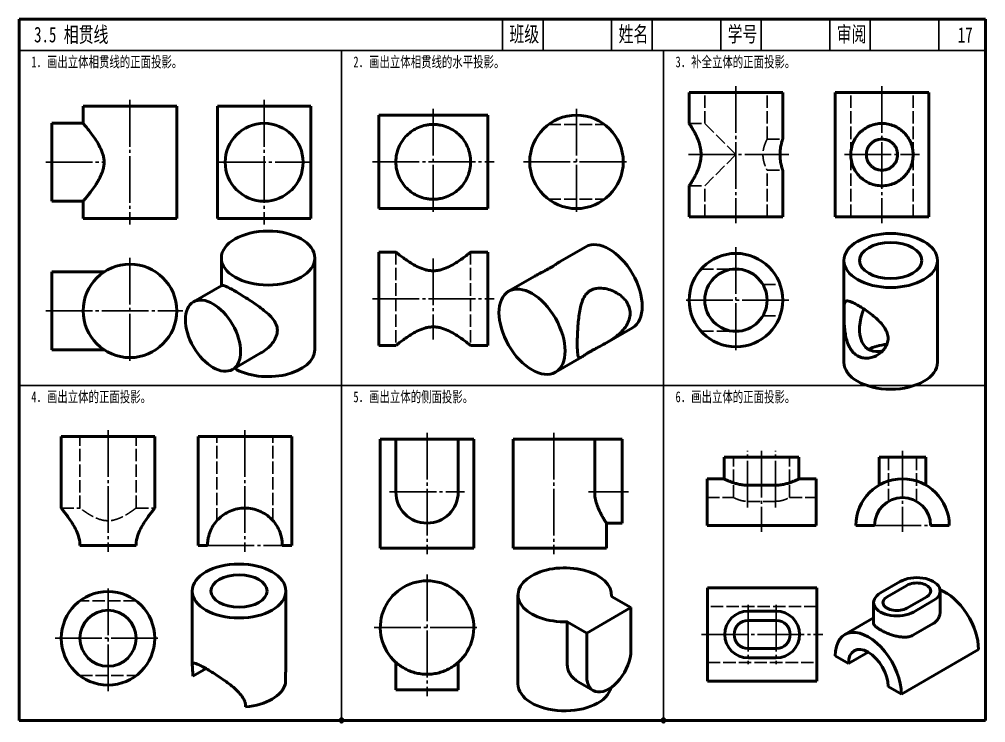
# Model space of a CAD drawing. Header units: millimetres. Extents: x 1821 to 3177, y 368 to 1466.
# Drawn here: x 2185.6 to 2495.6, y 927 to 1152.7 of the extents above; entities that cross this region are included whole.
import ezdxf

# ---------------------------------------------------------------- set-up
doc = ezdxf.new("R2010")
doc.units = ezdxf.units.MM
doc.header["$PDMODE"] = 33
doc.header["$PDSIZE"] = 1.5
doc.linetypes.add('myCENTER', pattern=[18, 15, -1, 1, -1])
doc.linetypes.add('myHIDDEN', pattern=[5, 4, -1])
for name, color, linetype, lineweight in [('中心线', 7, 'myCENTER', 25), ('标题文字', 7, 'Continuous', 25), ('答案中心线', 1, 'myCENTER', 25), ('答案粗实线', 1, 'Continuous', 50), ('答案虚线', 1, 'myHIDDEN', 25), ('粗实线', 7, 'Continuous', 50), ('细实线', 7, 'Continuous', 25), ('虚线', 7, 'myHIDDEN', 25)]:
    doc.layers.add(name, color=color, linetype=linetype, lineweight=lineweight)
doc.styles.add('标题汉字1-5号', font='', dxfattribs={"width": 0.7, "height": 5})
doc.styles.add('标题汉字2-3.5号', font='', dxfattribs={"width": 0.7, "height": 3.5})
doc.styles.get('标题汉字1-5号').set_extended_font_data('SimSun')
doc.styles.get('标题汉字2-3.5号').set_extended_font_data('SimSun')

msp = doc.modelspace()

# ---------------------------------------------------------------- linework, layer by layer
for p, q in [((2288.89, 927.75), (2288.89, 1142.75)), ((2392.22, 927.75), (2392.22, 1142.75)), ((2185.55, 1035.25), (2495.55, 1035.25))]:
    msp.add_line(p, q)
for p in [(2288.89, 927.75), (2392.22, 927.75)]:
    msp.add_point(p)
at = {"layer": '中心线'}
for p, q in [((2415.44, 1131.31), (2415.44, 1087.31)), ((2462.28, 1131.31), (2462.28, 1087.31)), ((2264.09, 1126.87), (2264.09, 1086.87)), ((2318.34, 1124), (2318.34, 1090)), ((2364.29, 1124), (2364.29, 1090)), ((2249.59, 1106.87), (2278.59, 1106.87)), ((2298.84, 1107), (2337.84, 1107)), ((2347.29, 1107), (2381.29, 1107)), ((2400.26, 1109.31), (2432.44, 1109.31)), ((2450.28, 1109.31), (2474.28, 1109.31)), ((2415.44, 1079.61), (2415.44, 1045.61)), ((2221.03, 1076.18), (2221.03, 1042.18)), ((2432.44, 1062.61), (2398.44, 1062.61)), ((2194.03, 1059.18), (2238.03, 1059.18)), ((2257.92, 1020.88), (2257.92, 981.88)), ((2316.35, 1020.04), (2316.35, 981.04)), ((2468.88, 1014.25), (2468.88, 988.25)), ((2304.35, 1001.04), (2328.35, 1001.04)), ((2459.88, 990.25), (2477.88, 990.25)), ((2245.92, 983.88), (2269.92, 983.88)), ((2316.35, 974.54), (2316.35, 935.54)), ((2214, 937.09), (2214, 971.09)), ((2419.36, 964.8), (2419.36, 945.8)), ((2428.36, 964.8), (2428.36, 945.8)), ((2299.35, 957.54), (2333.35, 957.54)), ((2404.36, 955.3), (2443.36, 955.3)), ((2197, 954.09), (2231, 954.09))]:
    msp.add_line(p, q, dxfattribs=at)
at = {"layer": '答案中心线'}
for p, q in [((2221.03, 1126.87), (2221.03, 1086.87)), ((2194.03, 1106.87), (2212.74, 1106.87)), ((2318.34, 1076.03), (2318.34, 1050.03)), ((2298.84, 1063.03), (2337.84, 1063.03)), ((2214, 1020.88), (2214, 981.88)), ((2357.03, 1020.04), (2357.03, 981.04)), ((2419.16, 996.04), (2419.16, 1014.25)), ((2423.66, 1014.25), (2423.66, 988.25)), ((2428.16, 996.04), (2428.16, 1014.25)), ((2368.12, 1001.04), (2380.94, 1001.04))]:
    msp.add_line(p, q, dxfattribs=at)
at = {"layer": '答案粗实线', "extrusion": (0, 1, -3.44505e-16)}
for p, q in [((2206.03, 1119.37), (2206.03, 1124.87)), ((2206.03, 1124.87), (2236.03, 1124.87)), ((2236.03, 1088.87), (2236.03, 1124.87)), ((2196.03, 1119.37), (2206.03, 1119.37)), ((2196.03, 1094.37), (2199.97, 1094.37)), ((2199.97, 1094.37), (2206.03, 1094.37)), ((2206.03, 1088.87), (2206.03, 1094.37))]:
    msp.add_line(p, q, dxfattribs=at)
at = {"layer": '答案粗实线'}
for p, q in [((2196.03, 1119.37), (2196.03, 1094.37)), ((2206.03, 1088.87), (2236.03, 1088.87)), ((2300.84, 1078.03), (2306.34, 1078.03)), ((2300.84, 1048.03), (2300.84, 1078.03)), ((2330.34, 1078.03), (2335.84, 1078.03)), ((2335.84, 1078.03), (2335.84, 1048.03)), ((2300.84, 1048.03), (2306.34, 1048.03)), ((2330.34, 1048.03), (2335.84, 1048.03)), ((2411.66, 1012.25), (2435.66, 1012.25))]:
    msp.add_line(p, q, dxfattribs=at)
at = {"layer": '答案粗实线', "extrusion": (0, 0.816497, 0.57735)}
for p, q in [((2358.87, 1074.89), (2367.28, 1079.75)), ((2250.36, 1067.19), (2250.36, 1076.12)), ((2280.36, 1046.72), (2280.36, 1076.12)), ((2450.09, 1042.68), (2450.09, 1075.34)), ((2480.09, 1042.68), (2480.09, 1075.34)), ((2342.53, 1065.46), (2350.93, 1070.31)), ((2241.43, 1062.04), (2250.54, 1067.3)), ((2373.87, 1048.91), (2382.28, 1053.77)), ((2253.93, 1040.39), (2263.04, 1045.65)), ((2357.53, 1039.48), (2365.93, 1044.33)), ((2461.78, 968.63), (2468.15, 972.31)), ((2463.9, 967.41), (2470.27, 971.08)), ((2241.04, 945.27), (2241.04, 969.26)), ((2271.04, 945.27), (2271.04, 969.26)), ((2345.52, 939.45), (2345.52, 968.03)), ((2375.49, 967.55), (2381.73, 963.95)), ((2375.52, 967.54), (2375.52, 968.03)), ((2476.63, 967.41), (2470.27, 963.73)), ((2480.95, 962.74), (2480.95, 969.24)), ((2459.59, 959.06), (2459.59, 965.57)), ((2478.75, 966.18), (2472.39, 962.51)), ((2367.59, 955.78), (2381.73, 963.95)), ((2381.73, 963.95), (2381.73, 950.07)), ((2361.35, 945.5), (2361.35, 959.38)), ((2361.35, 959.38), (2367.59, 955.78)), ((2450.39, 955.29), (2459.59, 960.6)), ((2472.39, 955.15), (2478.75, 958.83)), ((2367.59, 941.9), (2367.59, 955.78)), ((2457.89, 949.65), (2451.53, 945.97)), ((2493.25, 950.46), (2468.5, 936.18)), ((2451.53, 945.97), (2447.29, 948.42)), ((2245.44, 944.36), (2241.19, 941.91)), ((2364.87, 940.09), (2369.66, 937.33)), ((2468.5, 936.18), (2464.26, 938.63))]:
    msp.add_line(p, q, dxfattribs=at)
at = {"layer": '答案粗实线', "extrusion": (0, 1, -2.22045e-16)}
for p, q in [((2199, 995.88), (2199, 1018.88)), ((2199, 1018.88), (2229, 1018.88)), ((2229, 995.88), (2229, 1018.88)), ((2411.66, 1005.25), (2411.66, 1012.25)), ((2435.66, 1005.25), (2435.66, 1012.25)), ((2406.16, 1005.25), (2411.66, 1005.25)), ((2406.16, 990.25), (2406.16, 1005.25)), ((2435.66, 1005.25), (2441.16, 1005.25)), ((2441.16, 1005.25), (2441.16, 990.25)), ((2419.16, 1003.24), (2428.16, 1003.24)), ((2441.16, 990.25), (2406.16, 990.25)), ((2223, 983.88), (2205, 983.88))]:
    msp.add_line(p, q, dxfattribs=at)
at = {"layer": '答案粗实线', "extrusion": (2.22045e-16, 1, 2.22045e-16)}
for p, q in [((2343.94, 983.04), (2343.94, 1018.04)), ((2343.94, 1018.04), (2370.12, 1018.04)), ((2370.12, 1001.04), (2370.12, 1018.04)), ((2370.12, 1018.04), (2378.94, 1018.04)), ((2378.94, 1001.04), (2378.94, 1018.04)), ((2378.94, 991.04), (2378.94, 1001.04)), ((2373.94, 991.04), (2378.94, 991.04)), ((2373.94, 983.04), (2373.94, 991.04)), ((2373.94, 983.04), (2343.94, 983.04))]:
    msp.add_line(p, q, dxfattribs=at)
at = {"layer": '答案粗实线'}
for centre, major_axis in [((2265.36, 1076.12), (15, 0)), ((2465.09, 1075.34), (15, 0)), ((2465.09, 1075.34), (10, 0)), ((2350.03, 1052.47), (7.5, -12.99)), ((2247.68, 1051.21), (6.25, -10.83)), ((2256.04, 969.26), (15, 0)), ((2256.04, 969.26), (9, 0))]:
    msp.add_ellipse(centre, major_axis=major_axis, ratio=0.57735, dxfattribs=at)
for centre, major_axis, start_param, end_param in [((2374.78, 1066.76), (-7.5, 12.99), 3.141593, 6.283185), ((2465.09, 1059.01), (7.07, 12.25), 1.829308, 3.668479), ((2465.09, 1042.68), (10, 0), 1.6936, 2.356194), ((2265.36, 1046.72), (15, 0), 3.9055, 6.283185), ((2465.09, 1042.68), (15, 0), 3.141593, 6.283185), ((2360.52, 968.03), (15, 0), 6.227515, 11.051245), ((2473.45, 969.24), (7.5, 0), 5.497787, 8.63938), ((2473.45, 969.24), (4.5, 0), 5.497787, 8.63938), ((2467.09, 965.57), (7.5, 0), 2.356194, 5.497787), ((2467.09, 965.57), (4.5, 0), 2.356194, 5.497787), ((2482.64, 956.59), (-7.5, 12.99), 3.926991, 5.661509), ((2457.89, 942.3), (7.5, -12.99), 0.785398, 3.926991), ((2374.66, 945.99), (5, 8.66), 2.356194, 5.497787), ((2457.89, 942.3), (-4.5, 7.79), 3.926991, 7.068583), ((2256.04, 940.68), (15, 0), 4.854286, 6.141288), ((2360.52, 939.45), (15, 0), 3.141593, 6.147026)]:
    msp.add_ellipse(centre, major_axis=major_axis, ratio=0.57735, start_param=start_param, end_param=end_param, dxfattribs=at)
for points, knots in [([(2212.22, 1103.87), (2212.27, 1104.02), (2212.32, 1104.17), (2212.48, 1104.74), (2212.58, 1105.16), (2212.71, 1106), (2212.74, 1106.43), (2212.74, 1107.3), (2212.71, 1107.73), (2212.58, 1108.58), (2212.48, 1109), (2212.12, 1110.22), (2211.79, 1111.01), (2211.02, 1112.52), (2210.6, 1113.23), (2209.74, 1114.55), (2209.31, 1115.16), (2208.53, 1116.23), (2208.15, 1116.73), (2207.45, 1117.63), (2207.13, 1118.03), (2206.6, 1118.69), (2206.39, 1118.94), (2206.1, 1119.28), (2206.03, 1119.37), (2206.03, 1119.37)], [37.708015, 37.708015, 37.708015, 37.708015, 38.201185, 38.201185, 39.502768, 39.502768, 40.804351, 40.804351, 42.105934, 42.105934, 43.407517, 43.407517, 46.010683, 46.010683, 48.61385, 48.61385, 51.217016, 51.217016, 53.714393, 53.714393, 56.211771, 56.211771, 58.709149, 58.709149, 61.206526, 61.206526, 61.206526, 61.206526]), ([(2400.44, 1119.31), (2400.44, 1119.31), (2400.49, 1119.24), (2400.66, 1118.98), (2400.79, 1118.78), (2401.12, 1118.26), (2401.32, 1117.95), (2401.75, 1117.22), (2401.98, 1116.81), (2402.45, 1115.95), (2402.69, 1115.46), (2403.17, 1114.39), (2403.41, 1113.81), (2403.81, 1112.59), (2403.97, 1111.94), (2404.2, 1110.63), (2404.26, 1109.97), (2404.26, 1108.65), (2404.2, 1107.98), (2403.97, 1106.67), (2403.81, 1106.03), (2403.41, 1104.81), (2403.17, 1104.23), (2402.69, 1103.16), (2402.45, 1102.67), (2401.98, 1101.81), (2401.75, 1101.4), (2401.32, 1100.67), (2401.12, 1100.35), (2400.79, 1099.84), (2400.66, 1099.64), (2400.49, 1099.37), (2400.44, 1099.31), (2400.44, 1099.31)], [15.694287, 15.694287, 15.694287, 15.694287, 17.645222, 17.645222, 19.596157, 19.596157, 21.547092, 21.547092, 23.498027, 23.498027, 25.470664, 25.470664, 27.443301, 27.443301, 29.415938, 29.415938, 31.388574, 31.388574, 33.361211, 33.361211, 35.333848, 35.333848, 37.306485, 37.306485, 39.279121, 39.279121, 41.230056, 41.230056, 43.180991, 43.180991, 45.131926, 45.131926, 47.082861, 47.082861, 47.082861, 47.082861]), ([(2430.44, 1104.31), (2430.44, 1104.31), (2430.43, 1104.34), (2430.39, 1104.47), (2430.36, 1104.56), (2430.28, 1104.82), (2430.23, 1104.98), (2430.13, 1105.35), (2430.07, 1105.55), (2429.97, 1105.99), (2429.91, 1106.24), (2429.8, 1106.79), (2429.76, 1107.08), (2429.67, 1107.7), (2429.64, 1108.02), (2429.6, 1108.67), (2429.58, 1108.99), (2429.58, 1109.63), (2429.6, 1109.95), (2429.64, 1110.6), (2429.67, 1110.92), (2429.76, 1111.54), (2429.8, 1111.83), (2429.91, 1112.37), (2429.97, 1112.62), (2430.07, 1113.07), (2430.13, 1113.27), (2430.23, 1113.64), (2430.28, 1113.8), (2430.36, 1114.05), (2430.39, 1114.15), (2430.43, 1114.28), (2430.44, 1114.31), (2430.44, 1114.31)], [7.597001, 7.597001, 7.597001, 7.597001, 8.546406, 8.546406, 9.495811, 9.495811, 10.445216, 10.445216, 11.394621, 11.394621, 12.344467, 12.344467, 13.294312, 13.294312, 14.244157, 14.244157, 15.194003, 15.194003, 16.143848, 16.143848, 17.093694, 17.093694, 18.043539, 18.043539, 18.993385, 18.993385, 19.94279, 19.94279, 20.892195, 20.892195, 21.841599, 21.841599, 22.791004, 22.791004, 22.791004, 22.791004]), ([(2210.8, 1100.87), (2211.01, 1101.22), (2211.21, 1101.59), (2211.71, 1102.58), (2211.99, 1103.21), (2212.22, 1103.87)], [34.287078, 34.287078, 34.287078, 34.287078, 35.598018, 35.598018, 37.708015, 37.708015, 37.708015, 37.708015]), ([(2206.03, 1094.37), (2206.03, 1094.37), (2206.1, 1094.45), (2206.39, 1094.79), (2206.6, 1095.05), (2207.13, 1095.7), (2207.45, 1096.1), (2208.15, 1097), (2208.53, 1097.51), (2209.31, 1098.57), (2209.74, 1099.18), (2210.38, 1100.17), (2210.59, 1100.51), (2210.8, 1100.87)], [20.402175, 20.402175, 20.402175, 20.402175, 22.899553, 22.899553, 25.396931, 25.396931, 27.894308, 27.894308, 30.391686, 30.391686, 32.994852, 32.994852, 34.287078, 34.287078, 34.287078, 34.287078]), ([(2330.34, 1078.03), (2330.34, 1078.03), (2330.26, 1077.97), (2329.93, 1077.71), (2329.69, 1077.52), (2329.06, 1077.03), (2328.68, 1076.74), (2327.81, 1076.1), (2327.33, 1075.75), (2326.3, 1075.04), (2325.72, 1074.66), (2324.44, 1073.9), (2323.76, 1073.52), (2322.31, 1072.85), (2321.55, 1072.56), (2320.36, 1072.25), (2319.96, 1072.17), (2319.16, 1072.06), (2318.75, 1072.03), (2317.93, 1072.03), (2317.52, 1072.06), (2316.71, 1072.17), (2316.31, 1072.25), (2315.13, 1072.56), (2314.36, 1072.85), (2312.92, 1073.52), (2312.23, 1073.9), (2310.96, 1074.66), (2310.37, 1075.04), (2309.35, 1075.75), (2308.86, 1076.1), (2307.99, 1076.74), (2307.61, 1077.03), (2306.98, 1077.52), (2306.74, 1077.71), (2306.42, 1077.97), (2306.34, 1078.03), (2306.34, 1078.03)], [19.380895, 19.380895, 19.380895, 19.380895, 21.765238, 21.765238, 24.149581, 24.149581, 26.533924, 26.533924, 28.918266, 28.918266, 31.379147, 31.379147, 33.840028, 33.840028, 36.300909, 36.300909, 37.531349, 37.531349, 38.761789, 38.761789, 39.99223, 39.99223, 41.22267, 41.22267, 43.683551, 43.683551, 46.144431, 46.144431, 48.605312, 48.605312, 50.989655, 50.989655, 53.373998, 53.373998, 55.758341, 55.758341, 58.142684, 58.142684, 58.142684, 58.142684]), ([(2358.87, 1074.89), (2358.77, 1074.84), (2358.66, 1074.77), (2358.27, 1074.51), (2357.94, 1074.27), (2357.32, 1073.87), (2357.09, 1073.72), (2356.6, 1073.41), (2356.33, 1073.25), (2355.75, 1072.92), (2355.44, 1072.74), (2354.79, 1072.39), (2354.45, 1072.21), (2353.4, 1071.65), (2352.65, 1071.27), (2351.58, 1070.68), (2351.26, 1070.5), (2350.93, 1070.31)], [32.776588, 32.776588, 32.776588, 32.776588, 33.840028, 33.840028, 36.300909, 36.300909, 37.531349, 37.531349, 38.761789, 38.761789, 39.99223, 39.99223, 41.22267, 41.22267, 43.683551, 43.683551, 44.746991, 44.746991, 44.746991, 44.746991]), ([(2263.04, 1045.65), (2263.7, 1046.03), (2264.37, 1046.5), (2265.61, 1047.56), (2266.18, 1048.15), (2267.18, 1049.43), (2267.59, 1050.11), (2268.02, 1051.16), (2268.14, 1051.51), (2268.29, 1052.22), (2268.33, 1052.58), (2268.33, 1053.28), (2268.29, 1053.63), (2268.14, 1054.3), (2268.02, 1054.63), (2267.59, 1055.59), (2267.18, 1056.2), (2266.18, 1057.38), (2265.61, 1057.95), (2264.37, 1059.04), (2263.7, 1059.57), (2262.4, 1060.56), (2261.71, 1061.06), (2260.28, 1062.05), (2259.54, 1062.54), (2258.08, 1063.48), (2257.36, 1063.94), (2255.99, 1064.78), (2255.34, 1065.16), (2254.16, 1065.84), (2253.61, 1066.15), (2252.64, 1066.66), (2252.21, 1066.87), (2251.51, 1067.18), (2251.22, 1067.28), (2250.79, 1067.36), (2250.64, 1067.35), (2250.54, 1067.3)], [30.391686, 30.391686, 30.391686, 30.391686, 32.994852, 32.994852, 35.598018, 35.598018, 38.201185, 38.201185, 39.502768, 39.502768, 40.804351, 40.804351, 42.105934, 42.105934, 43.407517, 43.407517, 46.010683, 46.010683, 48.61385, 48.61385, 51.217016, 51.217016, 53.714393, 53.714393, 56.211771, 56.211771, 58.709149, 58.709149, 61.206526, 61.206526, 63.703904, 63.703904, 66.201282, 66.201282, 68.698659, 68.698659, 71.196037, 71.196037, 71.196037, 71.196037]), ([(2368.77, 1046.14), (2368.48, 1045.97), (2368.21, 1045.81), (2367.71, 1045.5), (2367.49, 1045.36), (2366.87, 1044.95), (2366.54, 1044.71), (2365.99, 1044.35), (2365.77, 1044.23), (2365.41, 1044.1), (2365.26, 1044.1), (2365.04, 1044.23), (2364.94, 1044.36), (2364.78, 1044.78), (2364.72, 1045.08), (2364.62, 1045.82), (2364.58, 1046.28), (2364.54, 1047.34), (2364.52, 1047.94), (2364.52, 1049.24), (2364.54, 1049.96), (2364.58, 1051.49), (2364.62, 1052.3), (2364.72, 1053.96), (2364.78, 1054.8), (2364.94, 1056.46), (2365.04, 1057.27), (2365.26, 1058.81), (2365.41, 1059.61), (2365.77, 1061.14), (2365.99, 1061.88), (2366.54, 1063.25), (2366.87, 1063.88), (2367.49, 1064.68), (2367.71, 1064.93), (2368.21, 1065.37), (2368.48, 1065.57), (2369.06, 1065.9), (2369.37, 1066.04), (2370.01, 1066.26), (2370.35, 1066.34), (2371.41, 1066.5), (2372.15, 1066.49), (2373.65, 1066.31), (2374.4, 1066.13), (2375.84, 1065.63), (2376.53, 1065.31), (2377.75, 1064.61), (2378.34, 1064.19), (2379.41, 1063.25), (2379.89, 1062.72), (2380.67, 1061.57), (2380.98, 1060.96), (2381.39, 1059.69), (2381.49, 1059.04), (2381.49, 1057.74), (2381.39, 1057.07), (2380.98, 1055.75), (2380.67, 1055.09), (2379.89, 1053.83), (2379.41, 1053.23), (2378.34, 1052.1), (2377.75, 1051.58), (2376.53, 1050.6), (2375.84, 1050.12), (2374.4, 1049.21), (2373.65, 1048.78), (2372.15, 1047.96), (2371.41, 1047.57), (2370.35, 1047.01), (2370.01, 1046.83), (2369.37, 1046.48), (2369.06, 1046.31), (2368.77, 1046.14)], [0, 0, 0, 0, 1.23044, 1.23044, 2.460881, 2.460881, 4.921761, 4.921761, 7.382642, 7.382642, 9.843523, 9.843523, 12.227866, 12.227866, 14.612209, 14.612209, 16.996552, 16.996552, 19.380895, 19.380895, 21.765238, 21.765238, 24.149581, 24.149581, 26.533924, 26.533924, 28.918266, 28.918266, 31.379147, 31.379147, 33.840028, 33.840028, 36.300909, 36.300909, 37.531349, 37.531349, 38.761789, 38.761789, 39.99223, 39.99223, 41.22267, 41.22267, 43.683551, 43.683551, 46.144431, 46.144431, 48.605312, 48.605312, 50.989655, 50.989655, 53.373998, 53.373998, 55.758341, 55.758341, 58.142684, 58.142684, 60.527027, 60.527027, 62.91137, 62.91137, 65.295713, 65.295713, 67.680056, 67.680056, 70.140936, 70.140936, 72.601817, 72.601817, 75.062698, 75.062698, 76.293138, 76.293138, 77.523578, 77.523578, 77.523578, 77.523578]), ([(2450.11, 1058.52), (2450.11, 1059.06), (2450.11, 1059.55), (2450.14, 1060.42), (2450.16, 1060.8), (2450.24, 1061.42), (2450.3, 1061.67), (2450.47, 1062.05), (2450.59, 1062.18), (2450.87, 1062.35), (2451.05, 1062.39), (2451.5, 1062.37), (2451.78, 1062.31), (2452.41, 1062.09), (2452.77, 1061.94), (2453.58, 1061.55), (2454.02, 1061.31), (2454.94, 1060.78), (2455.44, 1060.47), (2456.49, 1059.79), (2457.04, 1059.42), (2458.14, 1058.63), (2458.69, 1058.22), (2459.76, 1057.36), (2460.27, 1056.92), (2461.2, 1056.05), (2461.67, 1055.59), (2462.52, 1054.61), (2462.91, 1054.11), (2463.56, 1053.06), (2463.81, 1052.53), (2464.16, 1051.44), (2464.25, 1050.9), (2464.25, 1049.82), (2464.16, 1049.28), (2463.81, 1048.22), (2463.56, 1047.71), (2462.91, 1046.76), (2462.52, 1046.32), (2461.67, 1045.55), (2461.2, 1045.22), (2460.27, 1044.68), (2459.76, 1044.45), (2458.69, 1044.11), (2458.14, 1044.01), (2457.04, 1043.95), (2456.49, 1044), (2455.44, 1044.25), (2454.94, 1044.45), (2454.02, 1044.98), (2453.58, 1045.32), (2452.77, 1046.15), (2452.41, 1046.63), (2451.78, 1047.68), (2451.5, 1048.26), (2451.05, 1049.47), (2450.87, 1050.1), (2450.59, 1051.35), (2450.47, 1052.01), (2450.3, 1053.38), (2450.24, 1054.08), (2450.16, 1055.45), (2450.14, 1056.12), (2450.11, 1057.39), (2450.11, 1057.99), (2450.11, 1058.52)], [0, 0, 0, 0, 1.972637, 1.972637, 3.945274, 3.945274, 5.91791, 5.91791, 7.890547, 7.890547, 9.841482, 9.841482, 11.792417, 11.792417, 13.743352, 13.743352, 15.694287, 15.694287, 17.645222, 17.645222, 19.596157, 19.596157, 21.547092, 21.547092, 23.498027, 23.498027, 25.470664, 25.470664, 27.443301, 27.443301, 29.415938, 29.415938, 31.388574, 31.388574, 33.361211, 33.361211, 35.333848, 35.333848, 37.306485, 37.306485, 39.279121, 39.279121, 41.230056, 41.230056, 43.180991, 43.180991, 45.131926, 45.131926, 47.082861, 47.082861, 49.033796, 49.033796, 50.984731, 50.984731, 52.935666, 52.935666, 54.886602, 54.886602, 56.859238, 56.859238, 58.831875, 58.831875, 60.804512, 60.804512, 62.777149, 62.777149, 62.777149, 62.777149]), ([(2306.34, 1048.03), (2306.34, 1048.03), (2306.42, 1048.1), (2306.74, 1048.36), (2306.98, 1048.55), (2307.61, 1049.03), (2307.99, 1049.33), (2308.86, 1049.97), (2309.35, 1050.32), (2310.37, 1051.02), (2310.96, 1051.41), (2312.23, 1052.17), (2312.92, 1052.55), (2314.36, 1053.22), (2315.13, 1053.51), (2316.31, 1053.82), (2316.71, 1053.9), (2317.52, 1054.01), (2317.93, 1054.03), (2318.75, 1054.03), (2319.16, 1054.01), (2319.96, 1053.9), (2320.36, 1053.82), (2321.55, 1053.51), (2322.31, 1053.22), (2323.76, 1052.55), (2324.44, 1052.17), (2325.72, 1051.41), (2326.3, 1051.02), (2327.33, 1050.32), (2327.81, 1049.97), (2328.68, 1049.33), (2329.06, 1049.03), (2329.69, 1048.55), (2329.93, 1048.36), (2330.26, 1048.1), (2330.34, 1048.03), (2330.34, 1048.03)], [19.380895, 19.380895, 19.380895, 19.380895, 21.765238, 21.765238, 24.149581, 24.149581, 26.533924, 26.533924, 28.918266, 28.918266, 31.379147, 31.379147, 33.840028, 33.840028, 36.300909, 36.300909, 37.531349, 37.531349, 38.761789, 38.761789, 39.99223, 39.99223, 41.22267, 41.22267, 43.683551, 43.683551, 46.144431, 46.144431, 48.605312, 48.605312, 50.989655, 50.989655, 53.373998, 53.373998, 55.758341, 55.758341, 58.142684, 58.142684, 58.142684, 58.142684]), ([(2411.66, 1005.25), (2411.66, 1005.25), (2411.7, 1005.22), (2411.9, 1005.13), (2412.05, 1005.06), (2412.43, 1004.87), (2412.67, 1004.77), (2413.22, 1004.53), (2413.53, 1004.4), (2414.18, 1004.15), (2414.55, 1004.02), (2415.36, 1003.77), (2415.8, 1003.66), (2416.72, 1003.46), (2417.21, 1003.37), (2418.18, 1003.26), (2418.68, 1003.24), (2419.16, 1003.24)], [-11.531717, -11.531717, -11.531717, -11.531717, -10.092219, -10.092219, -8.652722, -8.652722, -7.213225, -7.213225, -5.773728, -5.773728, -4.330296, -4.330296, -2.886864, -2.886864, -1.443432, -1.443432, 0, 0, 0, 0]), ([(2428.16, 1003.24), (2428.64, 1003.24), (2429.13, 1003.26), (2430.11, 1003.37), (2430.59, 1003.46), (2431.51, 1003.66), (2431.95, 1003.77), (2432.76, 1004.02), (2433.13, 1004.15), (2433.79, 1004.4), (2434.1, 1004.53), (2434.65, 1004.77), (2434.88, 1004.87), (2435.27, 1005.06), (2435.42, 1005.13), (2435.61, 1005.22), (2435.66, 1005.25), (2435.66, 1005.25)], [0, 0, 0, 0, 1.443432, 1.443432, 2.886864, 2.886864, 4.330296, 4.330296, 5.773728, 5.773728, 7.213225, 7.213225, 8.652722, 8.652722, 10.092219, 10.092219, 11.531717, 11.531717, 11.531717, 11.531717]), ([(2373.94, 991.04), (2373.94, 991.04), (2373.9, 991.11), (2373.72, 991.37), (2373.59, 991.57), (2373.26, 992.09), (2373.06, 992.41), (2372.63, 993.13), (2372.4, 993.54), (2371.94, 994.41), (2371.69, 994.9), (2371.21, 995.97), (2370.98, 996.55), (2370.58, 997.77), (2370.41, 998.41), (2370.18, 999.72), (2370.12, 1000.39), (2370.12, 1001.04)], [15.694287, 15.694287, 15.694287, 15.694287, 17.645222, 17.645222, 19.596157, 19.596157, 21.547092, 21.547092, 23.498027, 23.498027, 25.470664, 25.470664, 27.443301, 27.443301, 29.415938, 29.415938, 31.388574, 31.388574, 31.388574, 31.388574]), ([(2199, 995.88), (2199, 995.88), (2199.06, 995.8), (2199.32, 995.48), (2199.51, 995.23), (2200, 994.61), (2200.29, 994.22), (2200.93, 993.36), (2201.28, 992.87), (2201.99, 991.84), (2202.37, 991.26), (2203.13, 989.99), (2203.51, 989.3), (2204.18, 987.85), (2204.47, 987.09), (2204.78, 985.91), (2204.86, 985.51), (2204.97, 984.7), (2205, 984.29), (2205, 983.88)], [19.380895, 19.380895, 19.380895, 19.380895, 21.765238, 21.765238, 24.149581, 24.149581, 26.533924, 26.533924, 28.918266, 28.918266, 31.379147, 31.379147, 33.840028, 33.840028, 36.300909, 36.300909, 37.531349, 37.531349, 38.761789, 38.761789, 38.761789, 38.761789]), ([(2223, 983.88), (2223, 984.29), (2223.03, 984.7), (2223.13, 985.51), (2223.22, 985.91), (2223.52, 987.09), (2223.81, 987.85), (2224.48, 989.3), (2224.86, 989.99), (2225.62, 991.26), (2226.01, 991.84), (2226.71, 992.87), (2227.06, 993.36), (2227.7, 994.22), (2228, 994.61), (2228.48, 995.23), (2228.68, 995.48), (2228.93, 995.8), (2229, 995.88), (2229, 995.88)], [-38.761789, -38.761789, -38.761789, -38.761789, -37.531349, -37.531349, -36.300909, -36.300909, -33.840028, -33.840028, -31.379147, -31.379147, -28.918266, -28.918266, -26.533924, -26.533924, -24.149581, -24.149581, -21.765238, -21.765238, -19.380895, -19.380895, -19.380895, -19.380895]), ([(2478.75, 958.83), (2479.09, 959.02), (2479.41, 959.27), (2479.96, 959.83), (2480.2, 960.16), (2480.58, 960.85), (2480.72, 961.23), (2480.91, 961.98), (2480.95, 962.37), (2480.95, 962.74)], [0, 0, 0, 0, 1.443432, 1.443432, 2.886864, 2.886864, 4.330296, 4.330296, 5.773728, 5.773728, 5.773728, 5.773728]), ([(2459.59, 959.06), (2459.59, 958.9), (2459.63, 958.72), (2459.82, 958.36), (2459.96, 958.17), (2460.34, 957.79), (2460.58, 957.59), (2461.13, 957.19), (2461.44, 956.99), (2462.12, 956.6), (2462.51, 956.39), (2463.33, 956), (2463.78, 955.8), (2464.7, 955.43), (2465.18, 955.26), (2466.14, 954.96), (2466.62, 954.83), (2467.55, 954.63), (2468.03, 954.55), (2468.99, 954.45), (2469.47, 954.44), (2470.39, 954.49), (2470.84, 954.56), (2471.67, 954.79), (2472.05, 954.95), (2472.39, 955.15)], [-17.289705, -17.289705, -17.289705, -17.289705, -15.850208, -15.850208, -14.410711, -14.410711, -12.971214, -12.971214, -11.531717, -11.531717, -10.092219, -10.092219, -8.652722, -8.652722, -7.213225, -7.213225, -5.773728, -5.773728, -4.330296, -4.330296, -2.886864, -2.886864, -1.443432, -1.443432, 0, 0, 0, 0]), ([(2241.19, 941.91), (2241.19, 942.24), (2241.19, 942.56), (2241.17, 943.14), (2241.16, 943.41), (2241.11, 944.15), (2241.08, 944.55), (2241.04, 945.21), (2241.04, 945.46), (2241.11, 945.84), (2241.18, 945.96), (2241.41, 946.09), (2241.57, 946.11), (2242.01, 946.04), (2242.3, 945.95), (2242.99, 945.66), (2243.41, 945.46), (2244.35, 944.97), (2244.87, 944.68), (2245.44, 944.36)], [0, 0, 0, 0, 1.23044, 1.23044, 2.460881, 2.460881, 4.921761, 4.921761, 7.382642, 7.382642, 9.843523, 9.843523, 12.227866, 12.227866, 14.612209, 14.612209, 16.996552, 16.996552, 19.380895, 19.380895, 19.380895, 19.380895]), ([(2364.87, 940.09), (2364.4, 940.36), (2363.93, 940.7), (2363.08, 941.47), (2362.69, 941.91), (2362.05, 942.86), (2361.79, 943.37), (2361.44, 944.42), (2361.35, 944.97), (2361.35, 945.5)], [23.498027, 23.498027, 23.498027, 23.498027, 25.470664, 25.470664, 27.443301, 27.443301, 29.415938, 29.415938, 31.388574, 31.388574, 31.388574, 31.388574]), ([(2245.44, 944.36), (2246, 944.03), (2246.62, 943.66), (2247.92, 942.86), (2248.61, 942.42), (2249.99, 941.5), (2250.69, 941.03), (2252.04, 940.06), (2252.69, 939.58), (2253.92, 938.61), (2254.54, 938.09), (2255.69, 937.01), (2256.22, 936.45), (2257.13, 935.29), (2257.5, 934.68), (2257.89, 933.74), (2257.99, 933.43), (2258.13, 932.78), (2258.16, 932.45), (2258.16, 932.11)], [19.380895, 19.380895, 19.380895, 19.380895, 21.765238, 21.765238, 24.149581, 24.149581, 26.533924, 26.533924, 28.918266, 28.918266, 31.379147, 31.379147, 33.840028, 33.840028, 36.300909, 36.300909, 37.531349, 37.531349, 38.761789, 38.761789, 38.761789, 38.761789]), ([(2270.89, 939.46), (2270.89, 939.79), (2270.9, 940.15), (2270.92, 940.89), (2270.93, 941.27), (2270.97, 942.46), (2271.01, 943.3), (2271.04, 944.52), (2271.04, 944.89), (2271.04, 945.27)], [-38.761789, -38.761789, -38.761789, -38.761789, -37.531349, -37.531349, -36.300909, -36.300909, -33.840028, -33.840028, -32.776588, -32.776588, -32.776588, -32.776588])]:
    msp.add_open_spline(points, degree=3, knots=knots, dxfattribs=at)
at = {"layer": '答案虚线', "extrusion": (0, 1, -3.44505e-16)}
for p, q in [((2415.44, 1109.31), (2405.44, 1119.31)), ((2405.44, 1099.31), (2415.44, 1109.31))]:
    msp.add_line(p, q, dxfattribs=at)
at = {"layer": '答案虚线', "extrusion": (0, 1, -2.22045e-16)}
for p, q in [((2205, 995.88), (2205, 1018.88)), ((2223, 995.88), (2223, 1018.88)), ((2414.66, 999.25), (2414.66, 1012.25)), ((2432.66, 999.25), (2432.66, 1012.25)), ((2406.16, 999.25), (2414.66, 999.25)), ((2432.66, 999.25), (2441.16, 999.25)), ((2199, 995.88), (2205, 995.88)), ((2223, 995.88), (2229, 995.88)), ((2419.16, 998.04), (2428.16, 998.04))]:
    msp.add_line(p, q, dxfattribs=at)
at = {"layer": '答案虚线'}
for points, knots in [([(2425.44, 1114.31), (2425.44, 1114.31), (2425.43, 1114.28), (2425.36, 1114.15), (2425.31, 1114.05), (2425.19, 1113.79), (2425.12, 1113.63), (2424.96, 1113.27), (2424.88, 1113.06), (2424.71, 1112.63), (2424.63, 1112.38), (2424.46, 1111.84), (2424.38, 1111.55), (2424.25, 1110.93), (2424.19, 1110.61), (2424.12, 1109.96), (2424.1, 1109.63), (2424.1, 1108.99), (2424.12, 1108.66), (2424.19, 1108.01), (2424.25, 1107.69), (2424.38, 1107.07), (2424.46, 1106.78), (2424.63, 1106.24), (2424.71, 1105.99), (2424.88, 1105.56), (2424.96, 1105.35), (2425.12, 1104.98), (2425.19, 1104.83), (2425.31, 1104.57), (2425.36, 1104.47), (2425.43, 1104.34), (2425.44, 1104.31), (2425.44, 1104.31)], [7.687811, 7.687811, 7.687811, 7.687811, 8.647476, 8.647476, 9.607141, 9.607141, 10.566805, 10.566805, 11.52647, 11.52647, 12.488758, 12.488758, 13.451046, 13.451046, 14.413334, 14.413334, 15.375622, 15.375622, 16.33791, 16.33791, 17.300198, 17.300198, 18.262486, 18.262486, 19.224774, 19.224774, 20.184439, 20.184439, 21.144104, 21.144104, 22.103768, 22.103768, 23.063433, 23.063433, 23.063433, 23.063433]), ([(2414.66, 999.25), (2414.66, 999.25), (2414.69, 999.23), (2414.8, 999.18), (2414.89, 999.13), (2415.12, 999.02), (2415.27, 998.96), (2415.59, 998.82), (2415.78, 998.74), (2416.17, 998.59), (2416.4, 998.51), (2416.88, 998.36), (2417.15, 998.29), (2417.7, 998.17), (2417.99, 998.12), (2418.57, 998.06), (2418.87, 998.04), (2419.16, 998.04)], [-6.91903, -6.91903, -6.91903, -6.91903, -6.055332, -6.055332, -5.191633, -5.191633, -4.327935, -4.327935, -3.464237, -3.464237, -2.598178, -2.598178, -1.732118, -1.732118, -0.866059, -0.866059, 0, 0, 0, 0]), ([(2428.16, 998.04), (2428.45, 998.04), (2428.74, 998.06), (2429.33, 998.12), (2429.62, 998.17), (2430.17, 998.29), (2430.43, 998.36), (2430.92, 998.51), (2431.14, 998.59), (2431.54, 998.74), (2431.72, 998.82), (2432.05, 998.96), (2432.19, 999.02), (2432.43, 999.13), (2432.51, 999.18), (2432.63, 999.23), (2432.66, 999.25), (2432.66, 999.25)], [0, 0, 0, 0, 0.866059, 0.866059, 1.732118, 1.732118, 2.598178, 2.598178, 3.464237, 3.464237, 4.327935, 4.327935, 5.191633, 5.191633, 6.055332, 6.055332, 6.91903, 6.91903, 6.91903, 6.91903]), ([(2214, 991.82), (2213.7, 991.82), (2213.39, 991.84), (2212.79, 991.9), (2212.49, 991.95), (2211.61, 992.15), (2211.03, 992.34), (2209.94, 992.78), (2209.42, 993.03), (2208.46, 993.55), (2208.02, 993.81), (2207.25, 994.29), (2206.89, 994.54), (2206.23, 994.98), (2205.95, 995.19), (2205.48, 995.52), (2205.3, 995.66), (2205.06, 995.84), (2205, 995.88), (2205, 995.88)], [0, 0, 0, 0, 0.90651, 0.90651, 1.813021, 1.813021, 3.626042, 3.626042, 5.439063, 5.439063, 7.252084, 7.252084, 9.026971, 9.026971, 10.801859, 10.801859, 12.576747, 12.576747, 14.351634, 14.351634, 14.351634, 14.351634]), ([(2223, 995.88), (2223, 995.88), (2222.94, 995.84), (2222.7, 995.66), (2222.52, 995.52), (2222.05, 995.19), (2221.76, 994.98), (2221.11, 994.54), (2220.74, 994.29), (2219.97, 993.81), (2219.53, 993.55), (2218.57, 993.03), (2218.06, 992.78), (2216.96, 992.34), (2216.39, 992.15), (2215.5, 991.95), (2215.2, 991.9), (2214.6, 991.84), (2214.3, 991.82), (2214, 991.82)], [43.054903, 43.054903, 43.054903, 43.054903, 44.82979, 44.82979, 46.604678, 46.604678, 48.379565, 48.379565, 50.154453, 50.154453, 51.967474, 51.967474, 53.780495, 53.780495, 55.593516, 55.593516, 56.500026, 56.500026, 57.406537, 57.406537, 57.406537, 57.406537])]:
    msp.add_open_spline(points, degree=3, knots=knots, dxfattribs=at)
at = {"layer": '粗实线'}
for p, q in [((2185.55, 1152.75), (2185.55, 927.75)), ((2495.55, 1152.75), (2185.55, 1152.75)), ((2495.55, 927.75), (2495.55, 1152.75)), ((2196.03, 1071.68), (2212.74, 1071.68)), ((2196.03, 1046.68), (2196.03, 1071.68)), ((2196.03, 1046.68), (2212.74, 1046.68)), ((2406.36, 970.3), (2441.36, 970.3)), ((2406.36, 940.3), (2406.36, 970.3)), ((2441.36, 970.3), (2441.36, 940.3)), ((2419.36, 962.8), (2428.36, 962.8)), ((2419.36, 959.8), (2428.36, 959.8)), ((2428.36, 950.8), (2419.36, 950.8)), ((2306.35, 946.36), (2306.35, 937.54)), ((2326.35, 946.36), (2326.35, 937.54)), ((2428.36, 947.8), (2419.36, 947.8)), ((2441.36, 940.3), (2406.36, 940.3)), ((2306.35, 937.54), (2326.35, 937.54)), ((2185.55, 927.75), (2495.55, 927.75))]:
    msp.add_line(p, q, dxfattribs=at)
at = {"layer": '粗实线', "extrusion": (0, 1, -3.44505e-16)}
for p, q in [((2400.44, 1119.31), (2400.44, 1129.31)), ((2400.44, 1129.31), (2430.44, 1129.31)), ((2430.44, 1114.31), (2430.44, 1129.31)), ((2300.84, 1122), (2335.84, 1122)), ((2300.84, 1092), (2300.84, 1122)), ((2335.84, 1122), (2335.84, 1092)), ((2430.44, 1089.31), (2430.44, 1104.31)), ((2400.44, 1089.31), (2400.44, 1099.31)), ((2300.84, 1092), (2335.84, 1092)), ((2430.44, 1089.31), (2400.44, 1089.31))]:
    msp.add_line(p, q, dxfattribs=at)
at = {"layer": '粗实线', "extrusion": (2.22045e-16, 1, 2.22045e-16)}
for p, q in [((2447.28, 1089.31), (2447.28, 1129.31)), ((2447.28, 1129.31), (2477.28, 1129.31)), ((2477.28, 1101.24), (2477.28, 1129.31)), ((2249.09, 1088.87), (2249.09, 1124.87)), ((2249.09, 1124.87), (2279.09, 1124.87)), ((2279.09, 1088.87), (2279.09, 1124.87)), ((2477.28, 1089.31), (2477.28, 1101.24)), ((2279.09, 1088.87), (2249.09, 1088.87)), ((2453.19, 1089.31), (2447.28, 1089.31)), ((2477.28, 1089.31), (2453.19, 1089.31)), ((2242.92, 983.88), (2242.92, 1018.88)), ((2242.92, 1018.88), (2272.92, 1018.88)), ((2272.92, 983.88), (2272.92, 1018.88)), ((2476.38, 1012.25), (2461.38, 1012.25)), ((2461.38, 1003.24), (2461.38, 1012.25)), ((2476.38, 1003.24), (2476.38, 1012.25)), ((2459.88, 990.25), (2453.88, 990.25)), ((2483.88, 990.25), (2477.88, 990.25)), ((2245.92, 983.88), (2242.92, 983.88)), ((2272.92, 983.88), (2269.92, 983.88))]:
    msp.add_line(p, q, dxfattribs=at)
at = {"layer": '粗实线', "extrusion": (0, 1, -2.22045e-16)}
for p, q in [((2301.35, 983.04), (2301.35, 1018.04)), ((2301.35, 1018.04), (2306.35, 1018.04)), ((2306.35, 1001.04), (2306.35, 1018.04)), ((2306.35, 1018.04), (2326.35, 1018.04)), ((2326.35, 1018.04), (2326.35, 1001.04)), ((2326.35, 1018.04), (2331.35, 1018.04)), ((2331.35, 983.04), (2331.35, 1018.04)), ((2331.35, 983.04), (2301.35, 983.04))]:
    msp.add_line(p, q, dxfattribs=at)
at = {"layer": '粗实线'}
for centre, radius in [((2264.09, 1106.87), 12.5), ((2364.29, 1107), 15), ((2415.44, 1062.61), 15), ((2221.03, 1059.18), 15), ((2415.44, 1062.61), 10), ((2214, 954.09), 15), ((2214, 954.09), 9)]:
    msp.add_circle(centre, radius, dxfattribs=at)
for centre, radius, start, end in [((2468.88, 990.25), 15, 0, 180), ((2316.35, 1001.04), 10, 180, 0), ((2468.88, 990.25), 9, 0, 180), ((2316.35, 957.54), 15, 311.8103, 228.1897), ((2419.36, 955.3), 7.5, 90, 270), ((2428.36, 955.3), 7.5, 270, 90), ((2419.36, 955.3), 4.5, 90, 270), ((2428.36, 955.3), 4.5, 270, 90)]:
    msp.add_arc(centre, radius, start, end, dxfattribs=at)
for points, knots in [([(2452.28, 1109.31), (2452.28, 1109.97), (2452.35, 1110.63), (2452.61, 1111.94), (2452.81, 1112.59), (2453.32, 1113.81), (2453.64, 1114.39), (2454.37, 1115.46), (2454.78, 1115.95), (2455.64, 1116.81), (2456.13, 1117.22), (2457.2, 1117.95), (2457.78, 1118.26), (2459.01, 1118.78), (2459.65, 1118.98), (2460.96, 1119.24), (2461.63, 1119.31), (2462.93, 1119.31), (2463.6, 1119.24), (2464.91, 1118.98), (2465.55, 1118.78), (2466.78, 1118.26), (2467.36, 1117.95), (2468.43, 1117.22), (2468.92, 1116.81), (2469.79, 1115.95), (2470.2, 1115.46), (2470.92, 1114.39), (2471.24, 1113.81), (2471.75, 1112.59), (2471.95, 1111.94), (2472.22, 1110.63), (2472.28, 1109.97), (2472.28, 1108.65), (2472.22, 1107.98), (2471.95, 1106.67), (2471.75, 1106.03), (2471.3, 1104.95), (2471.07, 1104.5), (2470.8, 1104.08)], [0, 0, 0, 0, 1.972637, 1.972637, 3.945274, 3.945274, 5.91791, 5.91791, 7.890547, 7.890547, 9.841482, 9.841482, 11.792417, 11.792417, 13.743352, 13.743352, 15.694287, 15.694287, 17.645222, 17.645222, 19.596157, 19.596157, 21.547092, 21.547092, 23.498027, 23.498027, 25.470664, 25.470664, 27.443301, 27.443301, 29.415938, 29.415938, 31.388574, 31.388574, 33.361211, 33.361211, 35.333848, 35.333848, 36.84696, 36.84696, 36.84696, 36.84696]), ([(2318.34, 1095), (2317.93, 1095), (2317.52, 1095.02), (2316.71, 1095.1), (2316.31, 1095.17), (2315.13, 1095.41), (2314.36, 1095.65), (2312.92, 1096.27), (2312.23, 1096.64), (2310.96, 1097.51), (2310.37, 1097.99), (2309.35, 1099.02), (2308.86, 1099.6), (2307.99, 1100.87), (2307.61, 1101.56), (2306.98, 1103.03), (2306.74, 1103.81), (2306.42, 1105.4), (2306.34, 1106.21), (2306.34, 1107.8), (2306.42, 1108.6), (2306.74, 1110.19), (2306.98, 1110.97), (2307.61, 1112.44), (2307.99, 1113.13), (2308.86, 1114.4), (2309.35, 1114.98), (2310.37, 1116.01), (2310.96, 1116.5), (2312.23, 1117.36), (2312.92, 1117.74), (2314.36, 1118.35), (2315.13, 1118.59), (2316.31, 1118.83), (2316.71, 1118.9), (2317.52, 1118.98), (2317.93, 1119), (2318.75, 1119), (2319.16, 1118.98), (2319.96, 1118.9), (2320.36, 1118.83), (2321.55, 1118.59), (2322.31, 1118.35), (2323.76, 1117.74), (2324.44, 1117.36), (2325.72, 1116.5), (2326.3, 1116.01), (2327.33, 1114.98), (2327.81, 1114.4), (2328.68, 1113.13), (2329.06, 1112.44), (2329.69, 1110.97), (2329.93, 1110.19), (2330.26, 1108.6), (2330.34, 1107.8), (2330.34, 1106.21), (2330.26, 1105.4), (2329.93, 1103.81), (2329.69, 1103.03), (2329.06, 1101.56), (2328.68, 1100.87), (2327.81, 1099.6), (2327.33, 1099.02), (2326.3, 1097.99), (2325.72, 1097.51), (2324.44, 1096.64), (2323.76, 1096.27), (2322.31, 1095.65), (2321.55, 1095.41), (2320.36, 1095.17), (2319.96, 1095.1), (2319.16, 1095.02), (2318.75, 1095), (2318.34, 1095)], [0, 0, 0, 0, 1.23044, 1.23044, 2.460881, 2.460881, 4.921761, 4.921761, 7.382642, 7.382642, 9.843523, 9.843523, 12.227866, 12.227866, 14.612209, 14.612209, 16.996552, 16.996552, 19.380895, 19.380895, 21.765238, 21.765238, 24.149581, 24.149581, 26.533924, 26.533924, 28.918266, 28.918266, 31.379147, 31.379147, 33.840028, 33.840028, 36.300909, 36.300909, 37.531349, 37.531349, 38.761789, 38.761789, 39.99223, 39.99223, 41.22267, 41.22267, 43.683551, 43.683551, 46.144431, 46.144431, 48.605312, 48.605312, 50.989655, 50.989655, 53.373998, 53.373998, 55.758341, 55.758341, 58.142684, 58.142684, 60.527027, 60.527027, 62.91137, 62.91137, 65.295713, 65.295713, 67.680056, 67.680056, 70.140936, 70.140936, 72.601817, 72.601817, 75.062698, 75.062698, 76.293138, 76.293138, 77.523578, 77.523578, 77.523578, 77.523578]), ([(2457.28, 1109.31), (2457.28, 1109.63), (2457.31, 1109.96), (2457.44, 1110.61), (2457.54, 1110.93), (2457.8, 1111.55), (2457.96, 1111.84), (2458.32, 1112.38), (2458.53, 1112.63), (2458.96, 1113.06), (2459.21, 1113.27), (2459.75, 1113.63), (2460.04, 1113.79), (2460.66, 1114.05), (2460.98, 1114.15), (2461.63, 1114.28), (2461.96, 1114.31), (2462.6, 1114.31), (2462.93, 1114.28), (2463.58, 1114.15), (2463.9, 1114.05), (2464.52, 1113.79), (2464.81, 1113.63), (2465.35, 1113.27), (2465.6, 1113.06), (2466.04, 1112.63), (2466.24, 1112.38), (2466.61, 1111.84), (2466.77, 1111.55), (2467.02, 1110.93), (2467.12, 1110.61), (2467.25, 1109.96), (2467.28, 1109.63), (2467.28, 1108.99), (2467.25, 1108.66), (2467.12, 1108.01), (2467.02, 1107.69), (2466.77, 1107.07), (2466.61, 1106.78), (2466.24, 1106.24), (2466.04, 1105.99), (2465.6, 1105.56), (2465.35, 1105.35), (2464.81, 1104.98), (2464.52, 1104.83), (2463.9, 1104.57), (2463.58, 1104.47), (2462.93, 1104.34), (2462.6, 1104.31), (2461.96, 1104.31), (2461.63, 1104.34), (2460.98, 1104.47), (2460.66, 1104.57), (2460.04, 1104.83), (2459.75, 1104.98), (2459.21, 1105.35), (2458.96, 1105.56), (2458.53, 1105.99), (2458.32, 1106.24), (2457.96, 1106.78), (2457.8, 1107.07), (2457.54, 1107.69), (2457.44, 1108.01), (2457.31, 1108.66), (2457.28, 1108.99), (2457.28, 1109.31)], [0, 0, 0, 0, 0.962288, 0.962288, 1.924576, 1.924576, 2.886864, 2.886864, 3.849152, 3.849152, 4.808817, 4.808817, 5.768482, 5.768482, 6.728146, 6.728146, 7.687811, 7.687811, 8.647476, 8.647476, 9.607141, 9.607141, 10.566805, 10.566805, 11.52647, 11.52647, 12.488758, 12.488758, 13.451046, 13.451046, 14.413334, 14.413334, 15.375622, 15.375622, 16.33791, 16.33791, 17.300198, 17.300198, 18.262486, 18.262486, 19.224774, 19.224774, 20.184439, 20.184439, 21.144104, 21.144104, 22.103768, 22.103768, 23.063433, 23.063433, 24.023098, 24.023098, 24.982763, 24.982763, 25.942427, 25.942427, 26.902092, 26.902092, 27.86438, 27.86438, 28.826668, 28.826668, 29.788956, 29.788956, 30.751244, 30.751244, 30.751244, 30.751244]), ([(2457.97, 1100.29), (2457.51, 1100.51), (2457.07, 1100.76), (2456.13, 1101.4), (2455.64, 1101.81), (2454.78, 1102.67), (2454.37, 1103.16), (2453.64, 1104.23), (2453.32, 1104.81), (2452.81, 1106.03), (2452.61, 1106.67), (2452.35, 1107.98), (2452.28, 1108.65), (2452.28, 1109.31)], [51.444105, 51.444105, 51.444105, 51.444105, 52.935666, 52.935666, 54.886602, 54.886602, 56.859238, 56.859238, 58.831875, 58.831875, 60.804512, 60.804512, 62.777149, 62.777149, 62.777149, 62.777149]), ([(2470.8, 1104.08), (2470.72, 1103.95), (2470.64, 1103.82), (2470.2, 1103.16), (2469.79, 1102.67), (2468.92, 1101.81), (2468.43, 1101.4), (2467.36, 1100.67), (2466.78, 1100.35), (2465.55, 1099.84), (2464.91, 1099.64), (2463.6, 1099.37), (2462.93, 1099.31), (2461.63, 1099.31), (2460.96, 1099.37), (2459.65, 1099.64), (2459.01, 1099.84), (2458.25, 1100.16), (2458.11, 1100.22), (2457.97, 1100.29)], [36.84696, 36.84696, 36.84696, 36.84696, 37.306485, 37.306485, 39.279121, 39.279121, 41.230056, 41.230056, 43.180991, 43.180991, 45.131926, 45.131926, 47.082861, 47.082861, 49.033796, 49.033796, 50.984731, 50.984731, 51.444105, 51.444105, 51.444105, 51.444105]), ([(2245.92, 983.88), (2245.92, 984.29), (2245.94, 984.7), (2246.03, 985.51), (2246.09, 985.91), (2246.33, 987.09), (2246.57, 987.85), (2247.19, 989.3), (2247.56, 989.99), (2248.43, 991.26), (2248.92, 991.84), (2249.94, 992.87), (2250.52, 993.36), (2251.79, 994.22), (2252.48, 994.61), (2253.95, 995.23), (2254.73, 995.48), (2256.32, 995.8), (2257.13, 995.88), (2257.92, 995.88)], [0, 0, 0, 0, 1.23044, 1.23044, 2.460881, 2.460881, 4.921761, 4.921761, 7.382642, 7.382642, 9.843523, 9.843523, 12.227866, 12.227866, 14.612209, 14.612209, 16.996552, 16.996552, 19.380895, 19.380895, 19.380895, 19.380895]), ([(2257.92, 995.88), (2258.72, 995.88), (2259.53, 995.8), (2261.12, 995.48), (2261.89, 995.23), (2263.36, 994.61), (2264.06, 994.22), (2265.33, 993.36), (2265.9, 992.87), (2266.93, 991.84), (2267.42, 991.26), (2268.28, 989.99), (2268.66, 989.3), (2269.27, 987.85), (2269.51, 987.09), (2269.76, 985.91), (2269.82, 985.51), (2269.9, 984.7), (2269.92, 984.29), (2269.92, 983.88)], [19.380895, 19.380895, 19.380895, 19.380895, 21.765238, 21.765238, 24.149581, 24.149581, 26.533924, 26.533924, 28.918266, 28.918266, 31.379147, 31.379147, 33.840028, 33.840028, 36.300909, 36.300909, 37.531349, 37.531349, 38.761789, 38.761789, 38.761789, 38.761789]), ([(2326.35, 946.36), (2326.35, 946.36), (2326.29, 946.3), (2326.02, 946.07), (2325.83, 945.9), (2325.31, 945.5), (2324.99, 945.27), (2324.27, 944.79), (2323.86, 944.54), (2323, 944.08), (2322.51, 943.85), (2321.44, 943.41), (2320.86, 943.21), (2319.63, 942.89), (2318.98, 942.75), (2317.67, 942.58), (2317.01, 942.54), (2315.7, 942.54), (2315.04, 942.58), (2313.73, 942.75), (2313.08, 942.89), (2311.85, 943.21), (2311.27, 943.41), (2310.2, 943.85), (2309.71, 944.08), (2308.85, 944.54), (2308.44, 944.79), (2307.71, 945.27), (2307.4, 945.5), (2306.88, 945.9), (2306.69, 946.07), (2306.42, 946.3), (2306.35, 946.36), (2306.35, 946.36)], [0, 0, 0, 0, 1.972637, 1.972637, 3.945274, 3.945274, 5.91791, 5.91791, 7.890547, 7.890547, 9.841482, 9.841482, 11.792417, 11.792417, 13.743352, 13.743352, 15.694287, 15.694287, 17.645222, 17.645222, 19.596157, 19.596157, 21.547092, 21.547092, 23.498027, 23.498027, 25.470664, 25.470664, 27.443301, 27.443301, 29.415938, 29.415938, 31.388574, 31.388574, 31.388574, 31.388574])]:
    msp.add_open_spline(points, degree=3, knots=knots, dxfattribs=at)
at = {"layer": '细实线'}
for p, q in [((2340.55, 1152.75), (2340.55, 1142.75)), ((2353.55, 1152.75), (2353.55, 1142.75)), ((2375.55, 1152.75), (2375.55, 1142.75)), ((2388.55, 1152.75), (2388.55, 1142.75)), ((2410.55, 1152.75), (2410.55, 1142.75)), ((2423.55, 1152.75), (2423.55, 1142.75)), ((2445.55, 1152.75), (2445.55, 1142.75)), ((2458.55, 1152.75), (2458.55, 1142.75)), ((2480.55, 1152.75), (2480.55, 1142.75)), ((2495.55, 1142.75), (2185.55, 1142.75))]:
    msp.add_line(p, q, dxfattribs=at)
at = {"layer": '虚线', "extrusion": (0, 1, -3.44505e-16)}
for p, q in [((2405.44, 1119.31), (2405.44, 1129.31)), ((2425.44, 1114.31), (2425.44, 1129.31)), ((2400.44, 1119.31), (2405.44, 1119.31)), ((2425.44, 1114.31), (2430.44, 1114.31)), ((2425.44, 1104.31), (2430.44, 1104.31)), ((2425.44, 1089.31), (2425.44, 1104.31)), ((2400.44, 1099.31), (2405.44, 1099.31)), ((2405.44, 1089.31), (2405.44, 1099.31))]:
    msp.add_line(p, q, dxfattribs=at)
at = {"layer": '虚线', "extrusion": (2.22045e-16, 1, 2.22045e-16)}
for p, q in [((2452.28, 1089.31), (2452.28, 1129.31)), ((2472.28, 1089.31), (2472.28, 1129.31)), ((2355.29, 1119), (2373.29, 1119)), ((2355.29, 1095), (2373.29, 1095)), ((2248.92, 991.82), (2248.92, 1018.88)), ((2266.92, 991.82), (2266.92, 1018.88)), ((2464.38, 998.04), (2464.38, 1012.25)), ((2473.38, 998.04), (2473.38, 1012.25))]:
    msp.add_line(p, q, dxfattribs=at)
at = {"layer": '虚线'}
for p, q in [((2306.34, 1078.03), (2306.34, 1048.03)), ((2330.34, 1078.03), (2330.34, 1048.03)), ((2404.26, 1072.61), (2415.44, 1072.61)), ((2424.1, 1067.61), (2429.58, 1067.61)), ((2424.1, 1057.61), (2429.58, 1057.61)), ((2404.26, 1052.61), (2415.44, 1052.61)), ((2223, 966.09), (2205, 966.09)), ((2441.36, 964.3), (2406.36, 964.3)), ((2406.36, 946.3), (2441.36, 946.3)), ((2205, 942.09), (2223, 942.09))]:
    msp.add_line(p, q, dxfattribs=at)

# ---------------------------------------------------------------- texts
at = {"layer": '标题文字', "width": 0.7}
for s, height, style, p in [('3.5 相贯线', 5, '标题汉字1-5号', (2190.29, 1145.35)), ('班级', 5, '标题汉字1-5号', (2342.78, 1145.51)), ('姓名', 5, '标题汉字1-5号', (2377.78, 1145.51)), ('学号', 5, '标题汉字1-5号', (2412.78, 1145.51)), ('审阅', 5, '标题汉字1-5号', (2447.78, 1145.51)), ('17', 5, '标题汉字1-5号', (2486.61, 1145.24)), ('1．画出立体相贯线的正面投影。', 3.5, '标题汉字2-3.5号', (2189.39, 1137.34)), ('2．画出立体相贯线的水平投影。', 3.5, '标题汉字2-3.5号', (2292.72, 1137.34)), ('3．补全立体的正面投影。', 3.5, '标题汉字2-3.5号', (2396.06, 1137.34)), ('4．画出立体的正面投影。', 3.5, '标题汉字2-3.5号', (2189.39, 1029.84)), ('5．画出立体的侧面投影。', 3.5, '标题汉字2-3.5号', (2292.72, 1029.84)), ('6．画出立体的正面投影。', 3.5, '标题汉字2-3.5号', (2396.06, 1029.84))]:
    msp.add_text(s, height=height, dxfattribs=dict(at, style=style)).set_placement(p)

doc.saveas('drawing.dxf')
